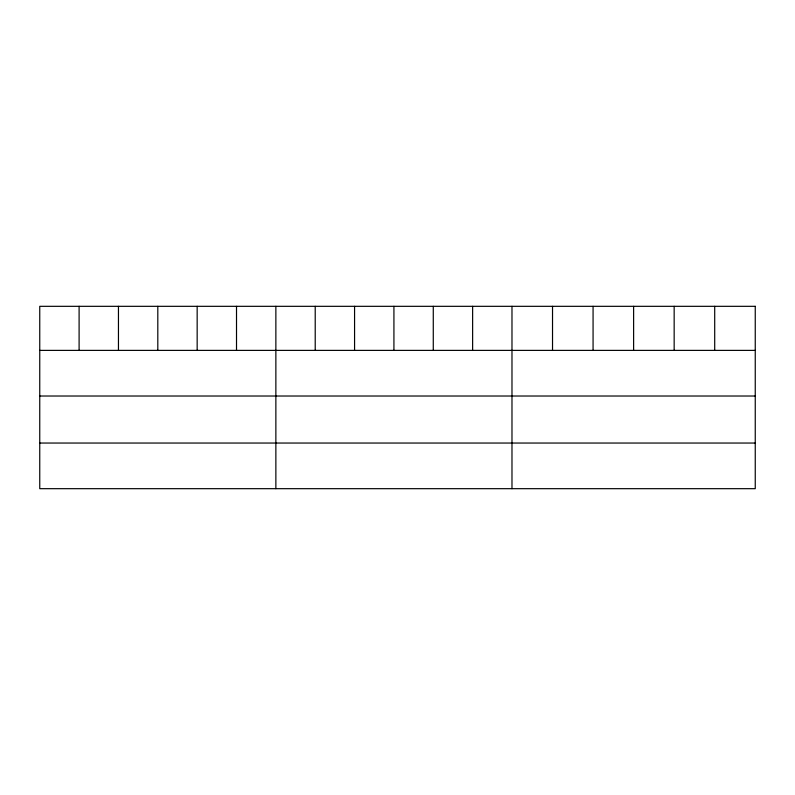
<?xml version="1.0" encoding="UTF-8"?>
<svg xmlns="http://www.w3.org/2000/svg" width="795" height="795" viewBox="0 0 795 795"><rect width="100%" height="100%" fill="white"/><g stroke="black" fill="none" stroke-linecap="round" stroke-linejoin="round"><path stroke-width="1.19" d="M39.75 350.386L755.25 350.386M39.75 396.019L755.25 396.019M39.75 443.044L755.25 443.044M714.705 306.323L714.705 350.386M674.16 306.323L674.16 350.386M633.615 306.323L633.615 350.386M593.07 306.323L593.07 350.386M552.525 306.323L552.525 350.386M511.98 306.323L511.98 488.677M472.628 306.323L472.628 350.386M433.275 306.323L433.275 350.386M393.923 306.323L393.923 350.386M354.57 306.323L354.57 350.386M315.217 306.323L315.217 350.386M275.865 306.323L275.865 488.677M236.513 306.323L236.513 350.386M197.16 306.323L197.16 350.386M157.808 306.323L157.808 350.386M118.455 306.323L118.455 350.386M79.102 306.323L79.102 350.386M755.25 306.323L39.75 306.323L39.75 488.677L755.25 488.677L755.25 306.323"/></g></svg>
